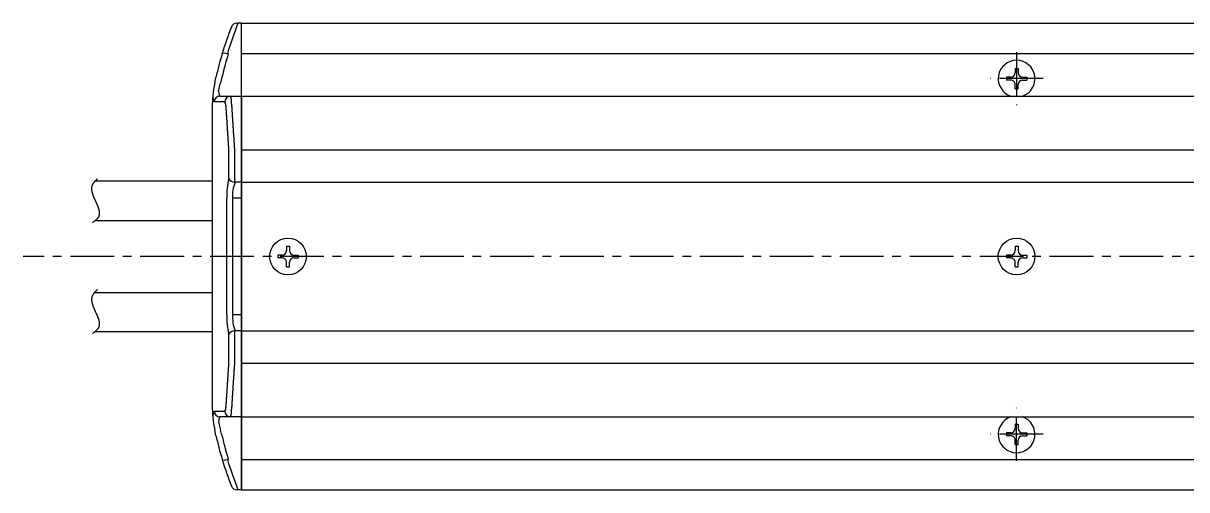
# Model space of a CAD drawing. Extents: x -241 to 403, y 128 to 503.
# Drawn here: x -105 to 94.6, y 415.6 to 495.6 of the extents above; entities that cross this region are included whole.
import ezdxf

# ---------------------------------------------------------------- set-up
doc = ezdxf.new("R2010")
doc.units = 0
doc.linetypes.add('CENTER', pattern=[12, 7.5, -1.5, 1.5, -1.5])
doc.linetypes.add('CONTINOUS', pattern=[0])
doc.layers.get('0').update_dxf_attribs({"linetype": 'CONTINUOUS'})
doc.layers.add('CENTER', color=1, linetype='CENTER')

msp = doc.modelspace()

# ---------------------------------------------------------------- linework, layer by layer
at = {"color": 7, "linetype": 'CONTINOUS'}
for p, q in [((-68.34, 495.65), (-68.14, 495.65)), ((-67.56, 495.65), (-68.14, 495.65)), ((-67.56, 483.15), (-67.56, 495.65)), ((-67.56, 495.65), (388.44, 495.65)), ((-67.56, 415.65), (-67.56, 495.65)), ((-69.95, 490.47), (-69.8, 490.45)), ((-67.56, 490.45), (111.44, 490.45)), ((65.19, 487.9), (65.19, 487.15)), ((65.19, 487.9), (65.69, 487.9)), ((65.69, 487.9), (65.69, 487.15)), ((-72.14, 485.37), (-71.92, 486.37)), ((-70.95, 486.15), (-71.16, 485.42)), ((63.69, 486.4), (63.69, 485.9)), ((64.44, 486.4), (63.69, 486.4)), ((64.44, 485.9), (63.69, 485.9)), ((65.19, 484.4), (65.19, 485.15)), ((65.69, 484.4), (65.69, 485.15)), ((66.44, 486.4), (67.19, 486.4)), ((66.44, 485.9), (67.19, 485.9)), ((67.19, 486.4), (67.19, 485.9)), ((-72.46, 483.26), (-72.46, 483.28)), ((-71.23, 483.15), (-67.56, 483.15)), ((-67.56, 483.15), (-67.56, 428.15)), ((-67.56, 483.15), (388.44, 483.15)), ((-67.56, 483.15), (111.44, 483.15)), ((65.19, 484.4), (65.69, 484.4)), ((-72.56, 481.3), (-72.56, 430)), ((-70.39, 482.15), (-72.23, 482.15)), ((-69.73, 468.99), (-69.73, 473.72)), ((-68.74, 473.9), (-68.75, 473.9)), ((-68.75, 473.9), (-68.75, 468.4)), ((-67.56, 473.92), (388.44, 473.92)), ((-72.56, 468.55), (-92.68, 468.55)), ((-68.75, 468.4), (-68.64, 468.4)), ((-67.56, 468.4), (-68.64, 468.4)), ((-67.56, 468.38), (388.44, 468.38)), ((-70.06, 445.65), (-70.06, 465.65)), ((-69.07, 465.65), (-69.07, 445.65)), ((-67.56, 465.65), (-69.07, 465.65)), ((-72.56, 461.75), (-92.7, 461.75)), ((-59.81, 457.4), (-59.81, 456.65)), ((-59.81, 457.4), (-59.31, 457.4)), ((-59.31, 457.4), (-59.31, 456.65)), ((65.19, 457.4), (65.19, 456.65)), ((65.19, 457.4), (65.69, 457.4)), ((65.69, 457.4), (65.69, 456.65)), ((-61.31, 455.9), (-61.31, 455.4)), ((-60.56, 455.9), (-61.31, 455.9)), ((-60.56, 455.4), (-61.31, 455.4)), ((-58.56, 455.9), (-57.81, 455.9)), ((-58.56, 455.4), (-57.81, 455.4)), ((-57.81, 455.9), (-57.81, 455.4)), ((63.69, 455.9), (63.69, 455.4)), ((64.44, 455.9), (63.69, 455.9)), ((64.44, 455.4), (63.69, 455.4)), ((66.44, 455.9), (67.19, 455.9)), ((66.44, 455.4), (67.19, 455.4)), ((67.19, 455.9), (67.19, 455.4)), ((-59.81, 453.9), (-59.81, 454.65)), ((-59.81, 453.9), (-59.31, 453.9)), ((-59.31, 453.9), (-59.31, 454.65)), ((65.19, 453.9), (65.19, 454.65)), ((65.19, 453.9), (65.69, 453.9)), ((65.69, 453.9), (65.69, 454.65)), ((-92.73, 449.5), (-72.56, 449.5)), ((-67.56, 445.65), (-69.07, 445.65)), ((-92.64, 442.8), (-72.56, 442.8)), ((-69.73, 437.57), (-69.73, 442.31)), ((-68.64, 442.9), (-68.75, 442.89)), ((-68.75, 442.89), (-68.75, 437.4)), ((-67.56, 442.9), (-68.64, 442.9)), ((-67.56, 442.92), (388.44, 442.92)), ((-68.75, 437.4), (-68.74, 437.4)), ((-67.56, 437.38), (388.44, 437.38)), ((-72.23, 429.15), (-70.39, 429.15)), ((-72.46, 428.02), (-72.46, 428.03)), ((-67.56, 428.15), (-71.23, 428.15)), ((-67.56, 428.15), (388.44, 428.15)), ((-67.56, 428.15), (-67.56, 415.65)), ((-67.56, 428.15), (111.44, 428.15)), ((-71.92, 424.93), (-72.14, 425.92)), ((-70.95, 425.15), (-71.16, 425.88)), ((63.69, 425.4), (63.69, 424.9)), ((64.44, 425.4), (63.69, 425.4)), ((65.19, 426.9), (65.19, 426.15)), ((65.19, 426.9), (65.69, 426.9)), ((65.69, 426.9), (65.69, 426.15)), ((66.44, 425.4), (67.19, 425.4)), ((67.19, 425.4), (67.19, 424.9)), ((64.44, 424.9), (63.69, 424.9)), ((65.19, 423.4), (65.19, 424.15)), ((65.19, 423.4), (65.69, 423.4)), ((65.69, 423.4), (65.69, 424.15)), ((66.44, 424.9), (67.19, 424.9)), ((-69.95, 420.83), (-69.8, 420.84)), ((-67.56, 420.85), (111.44, 420.85)), ((-68.14, 415.65), (-68.34, 415.65)), ((-67.56, 415.65), (-68.14, 415.65)), ((-67.56, 415.65), (388.44, 415.65))]:
    msp.add_line(p, q, dxfattribs=at)
for points in [[(-70.84, 490.47), (-70.84, 490.48), (-70.83, 490.5), (-70.72, 490.55), (-70.52, 490.56), (-70.26, 490.54), (-69.95, 490.47)], [(-71.46, 483.95), (-71.37, 484.51), (-71.16, 485.42)], [(-71.46, 427.34), (-71.37, 426.79), (-71.16, 425.88)], [(-70.84, 420.82), (-70.84, 420.82), (-70.83, 420.8), (-70.72, 420.75), (-70.52, 420.73), (-70.26, 420.76), (-69.95, 420.83)]]:
    msp.add_lwpolyline(points, dxfattribs=at)
for points in [[(-70.24, 481.49, 0), (-70.23, 481.43, 0), (-70.23, 481.37, 0), (-70.23, 481.31, 0), (-70.22, 481.25, 0), (-70.22, 481.19, 0), (-70.21, 481.13, 0), (-70.21, 481.06, 0), (-70.21, 481, 0), (-70.2, 480.94, 0), (-70.2, 480.88, 0), (-70.2, 480.82, 0), (-70.19, 480.76, 0), (-70.19, 480.7, 0), (-70.18, 480.64, 0), (-70.18, 480.58, 0), (-70.18, 480.52, 0), (-70.17, 480.46, 0), (-70.17, 480.4, 0), (-70.16, 480.34, 0), (-70.16, 480.27, 0), (-70.16, 480.21, 0), (-70.15, 480.15, 0), (-70.15, 480.09, 0), (-70.15, 480.03, 0), (-70.14, 479.97, 0), (-70.14, 479.91, 0), (-70.13, 479.85, 0), (-70.13, 479.79, 0), (-70.13, 479.73, 0), (-70.12, 479.67, 0), (-70.12, 479.61, 0), (-70.11, 479.55, 0), (-70.11, 479.49, 0), (-70.11, 479.42, 0), (-70.1, 479.36, 0), (-70.1, 479.3, 0), (-70.1, 479.24, 0), (-70.09, 479.18, 0), (-70.09, 479.12, 0), (-70.08, 479.06, 0), (-70.08, 479, 0), (-70.08, 478.94, 0), (-70.07, 478.88, 0), (-70.07, 478.82, 0), (-70.06, 478.76, 0), (-70.06, 478.7, 0), (-70.06, 478.64, 0), (-70.05, 478.57, 0), (-70.05, 478.51, 0), (-70.05, 478.45, 0), (-70.04, 478.39, 0), (-70.04, 478.33, 0), (-70.03, 478.27, 0), (-70.03, 478.21, 0), (-70.03, 478.15, 0), (-70.02, 478.09, 0), (-70.02, 478.03, 0), (-70.01, 477.97, 0), (-70.01, 477.91, 0), (-70.01, 477.85, 0), (-70, 477.79, 0), (-70, 477.73, 0), (-69.99, 477.66, 0), (-69.99, 477.6, 0), (-69.99, 477.54, 0), (-69.98, 477.48, 0), (-69.98, 477.42, 0), (-69.97, 477.36, 0), (-69.97, 477.3, 0), (-69.97, 477.24, 0), (-69.96, 477.18, 0), (-69.96, 477.12, 0), (-69.95, 477.06, 0), (-69.95, 477, 0), (-69.95, 476.94, 0), (-69.94, 476.88, 0), (-69.94, 476.81, 0), (-69.93, 476.75, 0), (-69.93, 476.69, 0), (-69.93, 476.63, 0), (-69.92, 476.57, 0), (-69.92, 476.51, 0), (-69.92, 476.45, 0), (-69.91, 476.39, 0), (-69.91, 476.33, 0), (-69.9, 476.27, 0), (-69.9, 476.21, 0), (-69.9, 476.15, 0), (-69.89, 476.09, 0), (-69.89, 476.03, 0), (-69.88, 475.97, 0), (-69.88, 475.9, 0), (-69.88, 475.84, 0), (-69.87, 475.78, 0), (-69.87, 475.72, 0), (-69.86, 475.66, 0), (-69.86, 475.6, 0), (-69.86, 475.54, 0), (-69.85, 475.48, 0), (-69.85, 475.42, 0), (-69.84, 475.36, 0), (-69.84, 475.3, 0), (-69.83, 475.24, 0), (-69.83, 475.18, 0), (-69.83, 475.12, 0), (-69.82, 475.06, 0), (-69.82, 475, 0), (-69.81, 474.93, 0), (-69.81, 474.87, 0), (-69.81, 474.81, 0), (-69.8, 474.75, 0), (-69.8, 474.69, 0), (-69.79, 474.63, 0), (-69.79, 474.57, 0), (-69.79, 474.51, 0), (-69.78, 474.45, 0), (-69.78, 474.39, 0), (-69.77, 474.33, 0), (-69.77, 474.27, 0), (-69.77, 474.21, 0), (-69.76, 474.15, 0), (-69.76, 474.09, 0), (-69.75, 474.02, 0), (-69.75, 473.96, 0), (-69.75, 473.9, 0), (-69.74, 473.84, 0), (-69.74, 473.78, 0), (-69.73, 473.72, 0)], [(-69.25, 481.83, 0), (-69.25, 481.77, 0), (-69.24, 481.71, 0), (-69.24, 481.65, 0), (-69.24, 481.58, 0), (-69.23, 481.52, 0), (-69.23, 481.46, 0), (-69.22, 481.4, 0), (-69.22, 481.34, 0), (-69.22, 481.27, 0), (-69.21, 481.21, 0), (-69.21, 481.15, 0), (-69.2, 481.09, 0), (-69.2, 481.03, 0), (-69.2, 480.96, 0), (-69.19, 480.9, 0), (-69.19, 480.84, 0), (-69.19, 480.78, 0), (-69.18, 480.72, 0), (-69.18, 480.65, 0), (-69.17, 480.59, 0), (-69.17, 480.53, 0), (-69.17, 480.47, 0), (-69.16, 480.4, 0), (-69.16, 480.34, 0), (-69.15, 480.28, 0), (-69.15, 480.22, 0), (-69.15, 480.16, 0), (-69.14, 480.1, 0), (-69.14, 480.03, 0), (-69.13, 479.97, 0), (-69.13, 479.91, 0), (-69.13, 479.85, 0), (-69.12, 479.79, 0), (-69.12, 479.72, 0), (-69.12, 479.66, 0), (-69.11, 479.6, 0), (-69.11, 479.54, 0), (-69.1, 479.48, 0), (-69.1, 479.41, 0), (-69.1, 479.35, 0), (-69.09, 479.29, 0), (-69.09, 479.23, 0), (-69.08, 479.17, 0), (-69.08, 479.1, 0), (-69.08, 479.04, 0), (-69.07, 478.98, 0), (-69.07, 478.92, 0), (-69.06, 478.85, 0), (-69.06, 478.79, 0), (-69.06, 478.73, 0), (-69.05, 478.67, 0), (-69.05, 478.61, 0), (-69.04, 478.54, 0), (-69.04, 478.48, 0), (-69.04, 478.42, 0), (-69.03, 478.36, 0), (-69.03, 478.3, 0), (-69.02, 478.24, 0), (-69.02, 478.17, 0), (-69.02, 478.11, 0), (-69.01, 478.05, 0), (-69.01, 477.99, 0), (-69, 477.93, 0), (-69, 477.86, 0), (-69, 477.8, 0), (-68.99, 477.74, 0), (-68.99, 477.68, 0), (-68.98, 477.62, 0), (-68.98, 477.55, 0), (-68.98, 477.49, 0), (-68.97, 477.43, 0), (-68.97, 477.37, 0), (-68.96, 477.31, 0), (-68.96, 477.24, 0), (-68.96, 477.18, 0), (-68.95, 477.12, 0), (-68.95, 477.06, 0), (-68.94, 477, 0), (-68.94, 476.93, 0), (-68.94, 476.87, 0), (-68.93, 476.81, 0), (-68.93, 476.75, 0), (-68.92, 476.68, 0), (-68.92, 476.62, 0), (-68.92, 476.56, 0), (-68.91, 476.5, 0), (-68.91, 476.44, 0), (-68.9, 476.38, 0), (-68.9, 476.31, 0), (-68.9, 476.25, 0), (-68.89, 476.19, 0), (-68.89, 476.13, 0), (-68.88, 476.07, 0), (-68.88, 476, 0), (-68.88, 475.94, 0), (-68.87, 475.88, 0), (-68.87, 475.82, 0), (-68.86, 475.76, 0), (-68.86, 475.69, 0), (-68.85, 475.63, 0), (-68.85, 475.57, 0), (-68.85, 475.51, 0), (-68.84, 475.45, 0), (-68.84, 475.38, 0), (-68.83, 475.32, 0), (-68.83, 475.26, 0), (-68.83, 475.2, 0), (-68.82, 475.14, 0), (-68.82, 475.07, 0), (-68.81, 475.01, 0), (-68.81, 474.95, 0), (-68.81, 474.89, 0), (-68.8, 474.83, 0), (-68.8, 474.76, 0), (-68.79, 474.7, 0), (-68.79, 474.64, 0), (-68.78, 474.58, 0), (-68.78, 474.52, 0), (-68.78, 474.46, 0), (-68.77, 474.39, 0), (-68.77, 474.33, 0), (-68.76, 474.27, 0), (-68.76, 474.21, 0), (-68.76, 474.15, 0), (-68.75, 474.08, 0), (-68.75, 474.02, 0), (-68.74, 473.96, 0), (-68.74, 473.9, 0)], [(-69.73, 437.57, 0), (-69.74, 437.51, 0), (-69.74, 437.45, 0), (-69.75, 437.39, 0), (-69.75, 437.33, 0), (-69.75, 437.27, 0), (-69.76, 437.21, 0), (-69.76, 437.15, 0), (-69.77, 437.09, 0), (-69.77, 437.03, 0), (-69.77, 436.97, 0), (-69.78, 436.91, 0), (-69.78, 436.85, 0), (-69.79, 436.79, 0), (-69.79, 436.73, 0), (-69.79, 436.66, 0), (-69.8, 436.61, 0), (-69.8, 436.54, 0), (-69.81, 436.48, 0), (-69.81, 436.42, 0), (-69.81, 436.36, 0), (-69.82, 436.3, 0), (-69.82, 436.24, 0), (-69.83, 436.18, 0), (-69.83, 436.12, 0), (-69.83, 436.06, 0), (-69.84, 436, 0), (-69.84, 435.94, 0), (-69.85, 435.88, 0), (-69.85, 435.82, 0), (-69.86, 435.76, 0), (-69.86, 435.69, 0), (-69.86, 435.63, 0), (-69.87, 435.57, 0), (-69.87, 435.51, 0), (-69.88, 435.45, 0), (-69.88, 435.39, 0), (-69.88, 435.33, 0), (-69.89, 435.27, 0), (-69.89, 435.21, 0), (-69.9, 435.15, 0), (-69.9, 435.09, 0), (-69.9, 435.03, 0), (-69.91, 434.97, 0), (-69.91, 434.91, 0), (-69.92, 434.85, 0), (-69.92, 434.79, 0), (-69.92, 434.73, 0), (-69.93, 434.66, 0), (-69.93, 434.6, 0), (-69.93, 434.54, 0), (-69.94, 434.48, 0), (-69.94, 434.42, 0), (-69.95, 434.36, 0), (-69.95, 434.3, 0), (-69.95, 434.24, 0), (-69.96, 434.18, 0), (-69.96, 434.12, 0), (-69.97, 434.06, 0), (-69.97, 434, 0), (-69.97, 433.94, 0), (-69.98, 433.88, 0), (-69.98, 433.81, 0), (-69.99, 433.75, 0), (-69.99, 433.69, 0), (-69.99, 433.63, 0), (-70, 433.57, 0), (-70, 433.51, 0), (-70.01, 433.45, 0), (-70.01, 433.39, 0), (-70.01, 433.33, 0), (-70.02, 433.27, 0), (-70.02, 433.21, 0), (-70.03, 433.15, 0), (-70.03, 433.09, 0), (-70.03, 433.02, 0), (-70.04, 432.96, 0), (-70.04, 432.9, 0), (-70.05, 432.84, 0), (-70.05, 432.78, 0), (-70.05, 432.72, 0), (-70.06, 432.66, 0), (-70.06, 432.6, 0), (-70.06, 432.54, 0), (-70.07, 432.48, 0), (-70.07, 432.42, 0), (-70.08, 432.36, 0), (-70.08, 432.3, 0), (-70.08, 432.24, 0), (-70.09, 432.18, 0), (-70.09, 432.12, 0), (-70.1, 432.05, 0), (-70.1, 431.99, 0), (-70.1, 431.93, 0), (-70.11, 431.87, 0), (-70.11, 431.81, 0), (-70.11, 431.75, 0), (-70.12, 431.69, 0), (-70.12, 431.63, 0), (-70.13, 431.57, 0), (-70.13, 431.51, 0), (-70.13, 431.45, 0), (-70.14, 431.39, 0), (-70.14, 431.32, 0), (-70.15, 431.26, 0), (-70.15, 431.2, 0), (-70.15, 431.14, 0), (-70.16, 431.08, 0), (-70.16, 431.02, 0), (-70.16, 430.96, 0), (-70.17, 430.9, 0), (-70.17, 430.84, 0), (-70.18, 430.78, 0), (-70.18, 430.72, 0), (-70.18, 430.66, 0), (-70.19, 430.6, 0), (-70.19, 430.54, 0), (-70.2, 430.48, 0), (-70.2, 430.41, 0), (-70.2, 430.35, 0), (-70.21, 430.29, 0), (-70.21, 430.23, 0), (-70.21, 430.17, 0), (-70.22, 430.11, 0), (-70.22, 430.05, 0), (-70.23, 429.99, 0), (-70.23, 429.93, 0), (-70.23, 429.87, 0), (-70.24, 429.81, 0)], [(-68.74, 437.4, 0), (-68.74, 437.34, 0), (-68.75, 437.27, 0), (-68.75, 437.21, 0), (-68.76, 437.15, 0), (-68.76, 437.09, 0), (-68.76, 437.03, 0), (-68.77, 436.96, 0), (-68.77, 436.9, 0), (-68.78, 436.84, 0), (-68.78, 436.78, 0), (-68.78, 436.72, 0), (-68.79, 436.66, 0), (-68.79, 436.59, 0), (-68.8, 436.53, 0), (-68.8, 436.47, 0), (-68.81, 436.41, 0), (-68.81, 436.35, 0), (-68.81, 436.28, 0), (-68.82, 436.22, 0), (-68.82, 436.16, 0), (-68.83, 436.1, 0), (-68.83, 436.04, 0), (-68.83, 435.97, 0), (-68.84, 435.91, 0), (-68.84, 435.85, 0), (-68.85, 435.79, 0), (-68.85, 435.73, 0), (-68.85, 435.67, 0), (-68.86, 435.6, 0), (-68.86, 435.54, 0), (-68.87, 435.48, 0), (-68.87, 435.42, 0), (-68.88, 435.36, 0), (-68.88, 435.29, 0), (-68.88, 435.23, 0), (-68.89, 435.17, 0), (-68.89, 435.11, 0), (-68.9, 435.05, 0), (-68.9, 434.98, 0), (-68.9, 434.92, 0), (-68.91, 434.86, 0), (-68.91, 434.8, 0), (-68.92, 434.74, 0), (-68.92, 434.67, 0), (-68.92, 434.61, 0), (-68.93, 434.55, 0), (-68.93, 434.49, 0), (-68.94, 434.43, 0), (-68.94, 434.36, 0), (-68.94, 434.3, 0), (-68.95, 434.24, 0), (-68.95, 434.18, 0), (-68.96, 434.12, 0), (-68.96, 434.05, 0), (-68.96, 433.99, 0), (-68.97, 433.93, 0), (-68.97, 433.87, 0), (-68.98, 433.81, 0), (-68.98, 433.74, 0), (-68.98, 433.68, 0), (-68.99, 433.62, 0), (-68.99, 433.56, 0), (-69, 433.5, 0), (-69, 433.43, 0), (-69, 433.37, 0), (-69.01, 433.31, 0), (-69.01, 433.25, 0), (-69.02, 433.19, 0), (-69.02, 433.12, 0), (-69.02, 433.06, 0), (-69.03, 433, 0), (-69.03, 432.94, 0), (-69.04, 432.88, 0), (-69.04, 432.81, 0), (-69.04, 432.75, 0), (-69.05, 432.69, 0), (-69.05, 432.63, 0), (-69.06, 432.57, 0), (-69.06, 432.5, 0), (-69.06, 432.44, 0), (-69.07, 432.38, 0), (-69.07, 432.32, 0), (-69.08, 432.26, 0), (-69.08, 432.19, 0), (-69.08, 432.13, 0), (-69.09, 432.07, 0), (-69.09, 432.01, 0), (-69.1, 431.95, 0), (-69.1, 431.88, 0), (-69.1, 431.82, 0), (-69.11, 431.76, 0), (-69.11, 431.7, 0), (-69.12, 431.64, 0), (-69.12, 431.57, 0), (-69.12, 431.51, 0), (-69.13, 431.45, 0), (-69.13, 431.39, 0), (-69.13, 431.33, 0), (-69.14, 431.26, 0), (-69.14, 431.2, 0), (-69.15, 431.14, 0), (-69.15, 431.08, 0), (-69.15, 431.02, 0), (-69.16, 430.95, 0), (-69.16, 430.89, 0), (-69.17, 430.83, 0), (-69.17, 430.77, 0), (-69.17, 430.7, 0), (-69.18, 430.64, 0), (-69.18, 430.58, 0), (-69.19, 430.52, 0), (-69.19, 430.46, 0), (-69.19, 430.39, 0), (-69.2, 430.33, 0), (-69.2, 430.27, 0), (-69.2, 430.21, 0), (-69.21, 430.15, 0), (-69.21, 430.08, 0), (-69.22, 430.02, 0), (-69.22, 429.96, 0), (-69.22, 429.9, 0), (-69.23, 429.84, 0), (-69.23, 429.77, 0), (-69.24, 429.71, 0), (-69.24, 429.65, 0), (-69.24, 429.59, 0), (-69.25, 429.53, 0), (-69.25, 429.46, 0)]]:
    msp.add_polyline3d(points, dxfattribs=at)
at = {"color": 7}
for points in [[(-92.26, 468.96, 0), (-92.29, 468.93, 0), (-92.32, 468.9, 0), (-92.36, 468.87, 0), (-92.39, 468.84, 0), (-92.42, 468.81, 0), (-92.45, 468.78, 0), (-92.48, 468.75, 0), (-92.52, 468.72, 0), (-92.55, 468.69, 0), (-92.58, 468.65, 0), (-92.61, 468.62, 0), (-92.64, 468.59, 0), (-92.67, 468.56, 0), (-92.71, 468.52, 0), (-92.74, 468.49, 0), (-92.77, 468.45, 0), (-92.79, 468.42, 0), (-92.82, 468.39, 0), (-92.85, 468.35, 0), (-92.88, 468.32, 0), (-92.91, 468.28, 0), (-92.93, 468.25, 0), (-92.96, 468.21, 0), (-92.98, 468.18, 0), (-93, 468.14, 0), (-93.03, 468.1, 0), (-93.05, 468.07, 0), (-93.07, 468.03, 0), (-93.09, 467.99, 0), (-93.11, 467.95, 0), (-93.13, 467.92, 0), (-93.14, 467.88, 0), (-93.16, 467.84, 0), (-93.17, 467.8, 0), (-93.19, 467.76, 0), (-93.2, 467.72, 0), (-93.21, 467.68, 0), (-93.22, 467.64, 0), (-93.23, 467.6, 0), (-93.24, 467.56, 0), (-93.24, 467.52, 0), (-93.25, 467.48, 0), (-93.25, 467.44, 0), (-93.26, 467.4, 0), (-93.26, 467.36, 0), (-93.26, 467.32, 0), (-93.26, 467.28, 0), (-93.26, 467.24, 0), (-93.26, 467.19, 0), (-93.26, 467.15, 0), (-93.26, 467.11, 0), (-93.25, 467.07, 0), (-93.25, 467.02, 0), (-93.24, 466.98, 0), (-93.24, 466.94, 0), (-93.23, 466.89, 0), (-93.22, 466.85, 0), (-93.21, 466.81, 0), (-93.2, 466.76, 0), (-93.19, 466.72, 0), (-93.18, 466.68, 0), (-93.17, 466.63, 0), (-93.16, 466.59, 0), (-93.15, 466.54, 0), (-93.14, 466.5, 0), (-93.12, 466.45, 0), (-93.11, 466.41, 0), (-93.1, 466.36, 0), (-93.08, 466.32, 0), (-93.07, 466.27, 0), (-93.05, 466.23, 0), (-93.03, 466.18, 0), (-93.02, 466.14, 0), (-93, 466.09, 0), (-92.98, 466.05, 0), (-92.96, 466, 0), (-92.95, 465.95, 0), (-92.93, 465.91, 0), (-92.91, 465.86, 0), (-92.89, 465.82, 0), (-92.87, 465.77, 0), (-92.85, 465.73, 0), (-92.83, 465.68, 0), (-92.81, 465.63, 0), (-92.79, 465.59, 0), (-92.77, 465.54, 0), (-92.75, 465.5, 0), (-92.73, 465.45, 0), (-92.71, 465.4, 0), (-92.69, 465.36, 0), (-92.66, 465.31, 0), (-92.64, 465.26, 0), (-92.62, 465.22, 0), (-92.6, 465.17, 0), (-92.58, 465.13, 0), (-92.56, 465.08, 0), (-92.54, 465.04, 0), (-92.52, 464.99, 0), (-92.5, 464.94, 0), (-92.47, 464.9, 0), (-92.45, 464.85, 0), (-92.43, 464.81, 0), (-92.41, 464.76, 0), (-92.39, 464.71, 0), (-92.37, 464.67, 0), (-92.35, 464.62, 0), (-92.33, 464.58, 0), (-92.31, 464.53, 0), (-92.29, 464.49, 0), (-92.27, 464.44, 0), (-92.25, 464.39, 0), (-92.24, 464.35, 0), (-92.22, 464.31, 0), (-92.2, 464.26, 0), (-92.18, 464.22, 0), (-92.17, 464.17, 0), (-92.15, 464.13, 0), (-92.13, 464.08, 0), (-92.12, 464.04, 0), (-92.1, 463.99, 0), (-92.09, 463.95, 0), (-92.07, 463.9, 0), (-92.06, 463.86, 0), (-92.05, 463.82, 0), (-92.04, 463.77, 0), (-92.02, 463.73, 0), (-92.01, 463.69, 0), (-92, 463.64, 0), (-91.99, 463.6, 0), (-91.98, 463.56, 0), (-91.97, 463.52, 0), (-91.97, 463.48, 0), (-91.96, 463.43, 0), (-91.95, 463.39, 0), (-91.95, 463.35, 0), (-91.94, 463.31, 0), (-91.94, 463.27, 0), (-91.93, 463.22, 0), (-91.93, 463.19, 0), (-91.93, 463.14, 0), (-91.93, 463.1, 0), (-91.93, 463.06, 0), (-91.93, 463.02, 0), (-91.93, 462.98, 0), (-91.94, 462.94, 0), (-91.94, 462.9, 0), (-91.94, 462.87, 0), (-91.95, 462.83, 0), (-91.96, 462.79, 0), (-91.97, 462.75, 0), (-91.98, 462.71, 0), (-91.99, 462.68, 0), (-92, 462.64, 0), (-92.01, 462.6, 0), (-92.02, 462.56, 0), (-92.04, 462.53, 0), (-92.05, 462.49, 0), (-92.07, 462.46, 0), (-92.09, 462.42, 0), (-92.11, 462.39, 0), (-92.13, 462.35, 0), (-92.15, 462.32, 0), (-92.18, 462.28, 0), (-92.2, 462.25, 0), (-92.23, 462.21, 0), (-92.25, 462.18, 0), (-92.28, 462.15, 0), (-92.31, 462.12, 0), (-92.34, 462.08, 0), (-92.37, 462.05, 0), (-92.4, 462.02, 0), (-92.43, 461.99, 0), (-92.46, 461.96, 0), (-92.49, 461.93, 0), (-92.53, 461.9, 0), (-92.56, 461.87, 0), (-92.59, 461.84, 0), (-92.63, 461.81, 0), (-92.66, 461.78, 0), (-92.7, 461.75, 0), (-92.74, 461.72, 0), (-92.77, 461.69, 0), (-92.81, 461.66, 0), (-92.84, 461.64, 0), (-92.88, 461.61, 0), (-92.92, 461.58, 0), (-92.95, 461.56, 0), (-92.99, 461.53, 0), (-93.03, 461.51, 0), (-93.06, 461.48, 0), (-93.1, 461.45, 0)], [(-92.26, 449.96, 0), (-92.29, 449.93, 0), (-92.32, 449.9, 0), (-92.36, 449.87, 0), (-92.39, 449.84, 0), (-92.42, 449.81, 0), (-92.45, 449.78, 0), (-92.48, 449.75, 0), (-92.52, 449.72, 0), (-92.55, 449.69, 0), (-92.58, 449.65, 0), (-92.61, 449.62, 0), (-92.64, 449.59, 0), (-92.67, 449.56, 0), (-92.71, 449.52, 0), (-92.74, 449.49, 0), (-92.77, 449.45, 0), (-92.79, 449.42, 0), (-92.82, 449.39, 0), (-92.85, 449.35, 0), (-92.88, 449.32, 0), (-92.91, 449.28, 0), (-92.93, 449.25, 0), (-92.96, 449.21, 0), (-92.98, 449.18, 0), (-93, 449.14, 0), (-93.03, 449.1, 0), (-93.05, 449.07, 0), (-93.07, 449.03, 0), (-93.09, 448.99, 0), (-93.11, 448.95, 0), (-93.13, 448.92, 0), (-93.14, 448.88, 0), (-93.16, 448.84, 0), (-93.17, 448.8, 0), (-93.19, 448.76, 0), (-93.2, 448.72, 0), (-93.21, 448.68, 0), (-93.22, 448.64, 0), (-93.23, 448.6, 0), (-93.24, 448.56, 0), (-93.24, 448.52, 0), (-93.25, 448.48, 0), (-93.25, 448.44, 0), (-93.26, 448.4, 0), (-93.26, 448.36, 0), (-93.26, 448.32, 0), (-93.26, 448.28, 0), (-93.26, 448.24, 0), (-93.26, 448.19, 0), (-93.26, 448.15, 0), (-93.26, 448.11, 0), (-93.25, 448.07, 0), (-93.25, 448.02, 0), (-93.24, 447.98, 0), (-93.24, 447.94, 0), (-93.23, 447.89, 0), (-93.22, 447.85, 0), (-93.21, 447.81, 0), (-93.2, 447.76, 0), (-93.19, 447.72, 0), (-93.18, 447.68, 0), (-93.17, 447.63, 0), (-93.16, 447.59, 0), (-93.15, 447.54, 0), (-93.14, 447.5, 0), (-93.12, 447.45, 0), (-93.11, 447.41, 0), (-93.1, 447.36, 0), (-93.08, 447.32, 0), (-93.07, 447.27, 0), (-93.05, 447.23, 0), (-93.03, 447.18, 0), (-93.02, 447.14, 0), (-93, 447.09, 0), (-92.98, 447.05, 0), (-92.96, 447, 0), (-92.95, 446.95, 0), (-92.93, 446.91, 0), (-92.91, 446.86, 0), (-92.89, 446.82, 0), (-92.87, 446.77, 0), (-92.85, 446.73, 0), (-92.83, 446.68, 0), (-92.81, 446.63, 0), (-92.79, 446.59, 0), (-92.77, 446.54, 0), (-92.75, 446.5, 0), (-92.73, 446.45, 0), (-92.71, 446.4, 0), (-92.69, 446.36, 0), (-92.66, 446.31, 0), (-92.64, 446.26, 0), (-92.62, 446.22, 0), (-92.6, 446.17, 0), (-92.58, 446.13, 0), (-92.56, 446.08, 0), (-92.54, 446.04, 0), (-92.52, 445.99, 0), (-92.5, 445.94, 0), (-92.47, 445.9, 0), (-92.45, 445.85, 0), (-92.43, 445.81, 0), (-92.41, 445.76, 0), (-92.39, 445.71, 0), (-92.37, 445.67, 0), (-92.35, 445.62, 0), (-92.33, 445.58, 0), (-92.31, 445.53, 0), (-92.29, 445.49, 0), (-92.27, 445.44, 0), (-92.25, 445.39, 0), (-92.24, 445.35, 0), (-92.22, 445.31, 0), (-92.2, 445.26, 0), (-92.18, 445.22, 0), (-92.17, 445.17, 0), (-92.15, 445.13, 0), (-92.13, 445.08, 0), (-92.12, 445.04, 0), (-92.1, 444.99, 0), (-92.09, 444.95, 0), (-92.07, 444.9, 0), (-92.06, 444.86, 0), (-92.05, 444.82, 0), (-92.04, 444.77, 0), (-92.02, 444.73, 0), (-92.01, 444.69, 0), (-92, 444.64, 0), (-91.99, 444.6, 0), (-91.98, 444.56, 0), (-91.97, 444.52, 0), (-91.97, 444.47, 0), (-91.96, 444.43, 0), (-91.95, 444.39, 0), (-91.95, 444.35, 0), (-91.94, 444.31, 0), (-91.94, 444.27, 0), (-91.93, 444.23, 0), (-91.93, 444.19, 0), (-91.93, 444.14, 0), (-91.93, 444.1, 0), (-91.93, 444.06, 0), (-91.93, 444.02, 0), (-91.93, 443.98, 0), (-91.94, 443.94, 0), (-91.94, 443.9, 0), (-91.94, 443.87, 0), (-91.95, 443.83, 0), (-91.96, 443.79, 0), (-91.97, 443.75, 0), (-91.98, 443.71, 0), (-91.99, 443.68, 0), (-92, 443.64, 0), (-92.01, 443.6, 0), (-92.02, 443.56, 0), (-92.04, 443.53, 0), (-92.05, 443.49, 0), (-92.07, 443.46, 0), (-92.09, 443.42, 0), (-92.11, 443.39, 0), (-92.13, 443.35, 0), (-92.15, 443.32, 0), (-92.18, 443.28, 0), (-92.2, 443.25, 0), (-92.23, 443.21, 0), (-92.25, 443.18, 0), (-92.28, 443.15, 0), (-92.31, 443.12, 0), (-92.34, 443.08, 0), (-92.37, 443.05, 0), (-92.4, 443.02, 0), (-92.43, 442.99, 0), (-92.46, 442.96, 0), (-92.49, 442.93, 0), (-92.53, 442.9, 0), (-92.56, 442.87, 0), (-92.59, 442.84, 0), (-92.63, 442.81, 0), (-92.66, 442.78, 0), (-92.7, 442.75, 0), (-92.74, 442.72, 0), (-92.77, 442.69, 0), (-92.81, 442.67, 0), (-92.84, 442.64, 0), (-92.88, 442.61, 0), (-92.92, 442.58, 0), (-92.95, 442.56, 0), (-92.99, 442.53, 0), (-93.03, 442.51, 0), (-93.06, 442.48, 0), (-93.1, 442.45, 0)]]:
    msp.add_polyline3d(points, dxfattribs=at)
at = {"color": 7, "linetype": 'CONTINOUS'}
for centre in [(-59.56, 455.65), (65.44, 455.65)]:
    msp.add_circle(centre, 3.15, dxfattribs=at)
for centre, radius, start, end in [((-13.4, 473.15), 60, 158.6289, 163.2172), ((-13.4, 473.65), 59, 158.1066, 163.434), ((-68.34, 494.65), 1, 90, 158.6289), ((-13.4, 473.15), 60, 163.2172, 167.2711), ((-13.4, 473.15), 59, 162.9452, 167.2711), ((65.44, 486.15), 3.15, 287.7528, 252.2472), ((64.44, 487.15), 0.748, 270, 0), ((66.44, 487.15), 0.748, 180, 270), ((-52.56, 481.3), 20, 168.2428, 174.3222), ((64.44, 485.15), 0.748, 0, 90.0001), ((66.44, 485.15), 0.748, 90, 180), ((-52.56, 481.3), 20, 174.3608, 180), ((-70.01, 483.2), 2.45, 178.4425, 205.3692), ((-71.23, 482.15), 0.998, 90.1197, 180.1192), ((-69.86, 483.98), 1.6, 180.866, 211.1276), ((-69.4, 482.16), 0.993, 90.3866, 180.3814), ((-73.23, 482.02), 3.98, 357.2362, 16.3888), ((-71.33, 481.58), 1.09, 355.4589, 31.5464), ((-56.97, 466.06), 13.1, 167.0756, 181.7962), ((-68.76, 469.51), 1.1, 208.0711, 270.4788), ((-62.79, 466.06), 6.3, 158.2264, 183.771), ((-60.56, 456.65), 0.748, 270, 0), ((-60.56, 454.65), 0.748, 0, 90.0001), ((-58.56, 456.65), 0.748, 180, 270), ((-58.56, 454.65), 0.748, 90, 180), ((64.44, 456.65), 0.748, 270, 0), ((64.44, 454.65), 0.748, 0, 90.0001), ((66.44, 456.65), 0.748, 180, 270), ((66.44, 454.65), 0.748, 90, 180), ((-56.32, 445.3), 13.75, 178.5514, 192.5767), ((-62.89, 445.22), 6.19, 176.0145, 201.9881), ((-68.76, 441.79), 1.1, 89.5212, 151.9289), ((-52.56, 430), 20, 180, 185.6392), ((-70.35, 428.17), 2.12, 152.4725, 183.7157), ((-71.23, 429.15), 0.998, 179.8808, 269.8803), ((-71.12, 429.67), 0.898, 324.3599, 8.6348), ((-69.4, 429.14), 0.993, 179.6186, 269.6134), ((-72.4, 429.17), 3.17, 341.1045, 5.2706), ((-52.56, 430), 20, 185.6778, 191.7572), ((-69.86, 427.32), 1.6, 148.8724, 179.134), ((65.44, 425.15), 3.15, 107.7528, 72.2472), ((-13.4, 438.15), 59, 192.7289, 197.0548), ((64.44, 426.15), 0.748, 270, 0), ((66.44, 426.15), 0.748, 180, 270), ((-13.4, 438.15), 60, 192.7289, 196.7828), ((64.44, 424.15), 0.748, 0, 90.0001), ((66.44, 424.15), 0.748, 90, 180), ((-13.4, 438.15), 60, 196.7828, 201.3711), ((-13.4, 437.65), 59, 196.566, 201.8934), ((-68.34, 416.65), 1, 201.3711, 270)]:
    msp.add_arc(centre, radius, start, end, dxfattribs=at)
at = {"layer": 'CENTER', "color": 1, "linetype": 'CENTER'}
for p, q in [((65.44, 490.69), (65.44, 481.61)), ((69.98, 486.15), (60.9, 486.15)), ((402.6, 455.65), (-104.98, 455.65)), ((65.44, 420.61), (65.44, 429.69)), ((69.98, 425.15), (60.9, 425.15))]:
    msp.add_line(p, q, dxfattribs=at)

doc.saveas('drawing.dxf')
